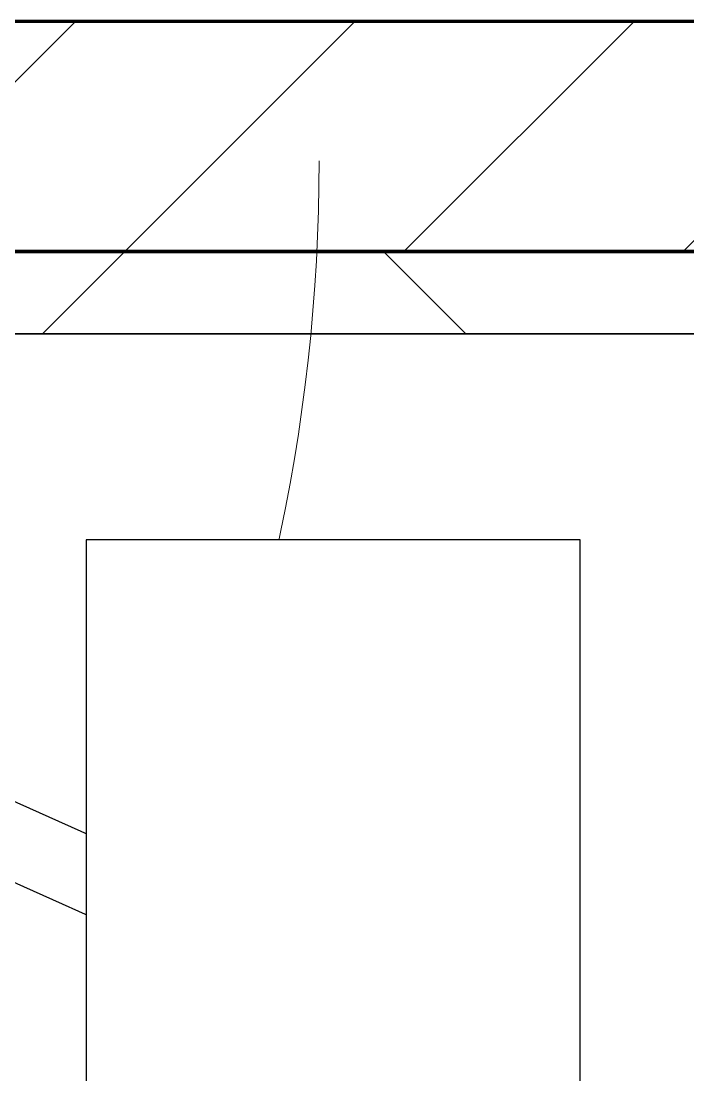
# Model space of a CAD drawing. Header units: millimetres. Extents: x -726012 to -647389, y -20772 to 18805.
# Drawn here: x -671963 to -671558, y 8119 to 8759 of the extents above; entities that cross this region are included whole.
import ezdxf
from ezdxf.xclip import XClip

# ---------------------------------------------------------------- set-up
doc = ezdxf.new("R2010")
doc.units = ezdxf.units.MM
doc.header["$XCLIPFRAME"] = 0
doc.layers.add('000 - WIPEOUT', color=250, linetype='Continuous')
doc.layers.add('A11_ALU.SOLID SHEET', color=2, linetype='Continuous')
for name, color, linetype, lineweight in [('A-DOOR-E', 2, 'Continuous', 25), ('A-DOOR-OPNG', 2, 'Continuous', 9), ('A-GLAZ-CURT', 2, 'Continuous', 9), ('A-WALL', 5, 'Continuous', 35), ('A-WALL-FNSH', 2, 'Continuous', 35), ('A-WALL-PATT', 1, 'Continuous', 35)]:
    doc.layers.add(name, color=color, linetype=linetype, lineweight=lineweight)

# ---------------------------------------------------------------- blocks, each defined once
blk = doc.blocks.new('DPA_AC-SG-PI - A1_1200x1300 mm-V1-4233-01 ENLARGED MULTI-PURPOSE LEVEL - REFLECTED CEILING PLAN - SHEET 4')
at = {"layer": 'A-DOOR-E'}
for p, q in [((-556.64, 29.95), (511.63, -447.34)), ((493.28, -488.42), (-575, -11.13)), ((511.63, -447.34), (493.28, -488.42))]:
    blk.add_line(p, q, dxfattribs=at)
at = {"layer": 'A-DOOR-OPNG'}
blk.add_arc((-500, -14.8), 1100, 334.74419, 0, dxfattribs=at)
blk = doc.blocks.new('PPLS-PP19_Custom Tile Pattern - Custom Tile Pattern-V81-4233-01 ENLARGED MULTI-PURPOSE LEVEL - REFLECTED CEILING PLAN - SHEET 4')
at = {"layer": 'A-GLAZ-CURT'}
for p, q in [((-300, 0), (300, 0)), ((300, 0), (-300, 0)), ((195.99, 0), (213.31, 0)), ((213.31, 0), (195.99, 0)), ((230.06, 0), (300, 0)), ((-300, -50), (300, -50)), ((300, -50), (-300, -50))]:
    blk.add_line(p, q, dxfattribs=at)
for points, knots in [([(-30.52, 0), (-27.11, 0), (-17.83, 0), (5.99, 0), (22.06, 0), (37.44, 0), (45.92, 0), (57.76, 0), (64.47, 0), (72.74, 0), (75.22, 0), (76.03, 0), (76.21, 0)], [-2323.618664, -2323.618664, -2323.618664, -2323.618664, -2142.497158, -1716.209403, -1206.526904, -1089.329421, -901.315459, -753.071572, -495.328968, -421.953223, -334.951786, -290.452333, -290.452333, -290.452333, -290.452333]), ([(-18.52, 0), (-11.07, 0), (10.21, 0), (43.36, 0), (70.92, 0), (82.12, 0), (83.66, 0)], [-5791.84317, -5791.84317, -5791.84317, -5791.84317, -5340.621928, -4573.028122, -4094.177415, -3869.465285, -3869.465285, -3869.465285, -3869.465285]), ([(103.09, 0), (101.08, 0), (86.31, 0), (63.34, 0), (35.84, 0), (12, 0), (3.08, 0), (-1.67, 0), (-2.25, 0)], [-375.435014, -375.435014, -375.435014, -375.435014, -369.147452, -330.153101, -307.516438, -285.83788, -246.234814, -234.646884, -234.646884, -234.646884, -234.646884]), ([(114.39, 0), (114.2, 0), (112.08, 0), (105.42, 0), (92.38, 0), (85.59, 0), (74.4, 0), (62.26, 0), (51.85, 0), (43.81, 0), (29.53, 0), (20.67, 0), (18.85, 0), (18.16, 0)], [-8148.58938, -8148.58938, -8148.58938, -8148.58938, -8105.191388, -7723.759874, -7531.75727, -7135.649961, -6924.452779, -6738.82075, -6548.303034, -6314.283804, -6135.05769, -5972.647715, -5832.674503, -5832.674503, -5832.674503, -5832.674503]), ([(27.44, 0), (27.9, 0), (29.54, 0), (38.07, 0), (53.39, 0), (71.67, 0), (84.83, 0), (86.01, 0), (92.51, 0), (94.33, 0)], [-5037.309798, -5037.309798, -5037.309798, -5037.309798, -4887.603822, -4705.298446, -4353.683244, -3960.84581, -3759.045785, -3336.541051, -2783.776468, -2783.776468, -2783.776468, -2783.776468]), ([(136.44, 0), (121.66, 0), (86.93, 0), (51.16, 0), (31.18, 0)], [-106.750556, -106.750556, -106.750556, -106.750556, -59.610984, 0, 0, 0, 0]), ([(49.81, 0), (61.36, 0), (84.55, 0), (107.16, 0), (118.15, 0)], [-382.00509, -382.00509, -382.00509, -382.00509, -346.313304, -311.931718, -311.931718, -311.931718, -311.931718]), ([(168.37, 0), (167.68, 0), (162.47, 0), (147.02, 0), (109.77, 0), (76.86, 0), (58.6, 0), (51.31, 0), (49.82, 0)], [-543.375029, -543.375029, -543.375029, -543.375029, -530.793311, -458.593899, -401.860199, -357.622665, -341.267687, -336.799282, -336.799282, -336.799282, -336.799282]), ([(50.12, 0), (55.78, 0), (72.89, 0), (100.57, 0), (116.36, 0), (128.63, 0), (128.95, 0)], [-115.825696, -115.825696, -115.825696, -115.825696, -97.899267, -63.759246, -39.050993, -35.895543, -35.895543, -35.895543, -35.895543]), ([(50.21, 0), (53.95, 0), (66.49, 0), (92.93, 0), (110.87, 0), (118.18, 0)], [-299.838748, -299.838748, -299.838748, -299.838748, -287.17622, -249.500363, -205.404503, -205.404503, -205.404503, -205.404503]), ([(76.63, 0), (74.8, 0), (67.65, 0), (58.32, 0), (51.3, 0), (50.25, 0)], [-3095.572228, -3095.572228, -3095.572228, -3095.572228, -2950.589685, -2634.532728, -2579.643523, -2579.643523, -2579.643523, -2579.643523]), ([(76.22, 0), (75.58, 0), (73.64, 0), (71.05, 0), (70.61, 0)], [-193.634889, -193.634889, -193.634889, -193.634889, -31.537676, 0, 0, 0, 0]), ([(94.4, 0), (94.4, 0), (94.64, 0), (99.11, 0), (108.51, 0), (114.8, 0), (118.14, 0)], [-2348.345796, -2348.345796, -2348.345796, -2348.345796, -2310.419338, -2233.599744, -2052.234781, -1864.840228, -1864.840228, -1864.840228, -1864.840228]), ([(117.09, 0), (116.97, 0), (112.88, 0), (108.04, 0), (103.09, 0)], [-15.975958, -15.975958, -15.975958, -15.975958, -15.488593, 0, 0, 0, 0]), ([(117.36, 0), (116.15, 0), (113.75, 0), (111.98, 0), (105.66, 0), (105.23, 0), (105.23, 0)], [-9349.434131, -9349.434131, -9349.434131, -9349.434131, -9220.200448, -9012.77275, -8966.157302, -8929.495943, -8929.495943, -8929.495943, -8929.495943]), ([(105.26, 0), (105.52, 0), (111.01, 0), (112.65, 0), (113.59, 0)], [-8920.561005, -8920.561005, -8920.561005, -8920.561005, -8814.835624, -8577.462505, -8577.462505, -8577.462505, -8577.462505]), ([(157.9, 0), (156.77, 0), (151.67, 0), (143.29, 0), (134.04, 0), (126.24, 0), (121.16, 0), (118.88, 0), (118.06, 0)], [-10292.955006, -10292.955006, -10292.955006, -10292.955006, -10098.273015, -9847.788484, -9677.714971, -9567.007022, -9453.21225, -9373.314782, -9373.314782, -9373.314782, -9373.314782]), ([(118.18, 0), (124.75, 0), (131.53, 0), (138.28, 0), (138.53, 0)], [-311.894639, -311.894639, -311.894639, -311.894639, -291.370682, -290.5735, -290.5735, -290.5735, -290.5735]), ([(129.02, 0), (129.02, 0), (124.41, 0), (122.56, 0), (119.5, 0), (118.2, 0)], [-35.386604, -35.386604, -35.386604, -35.386604, -31.430235, -22.807238, -17.461218, -17.461218, -17.461218, -17.461218]), ([(118.63, 0), (118.86, 0), (124.72, 0), (139.94, 0), (163.31, 0), (185.23, 0), (193.62, 0), (194.69, 0), (194.79, 0)], [-1855.850978, -1855.850978, -1855.850978, -1855.850978, -1843.028543, -1530.39897, -1095.004608, -529.74427, -295.064701, -265.121568, -265.121568, -265.121568, -265.121568]), ([(118.92, 0), (120.4, 0), (128.19, 0), (132.42, 0), (134.6, 0)], [-203.900213, -203.900213, -203.900213, -203.900213, -194.761443, -152.241002, -152.241002, -152.241002, -152.241002]), ([(128.58, 0), (128.8, 0), (130.16, 0), (139.26, 0), (152.67, 0), (161.24, 0), (162.19, 0), (162.75, 0)], [-633.326174, -633.326174, -633.326174, -633.326174, -627.736123, -618.981161, -602.094757, -592.980799, -581.414464, -581.414464, -581.414464, -581.414464]), ([(137.1, 0), (136, 0), (133.64, 0), (129.87, 0), (129.11, 0)], [-670.405967, -670.405967, -670.405967, -670.405967, -651.020627, -640.742133, -640.742133, -640.742133, -640.742133]), ([(193.8, 0), (193.33, 0), (190.11, 0), (183.13, 0), (171, 0), (161.95, 0), (161.28, 0), (158.35, 0), (157.85, 0), (157.77, 0)], [-11665.349007, -11665.349007, -11665.349007, -11665.349007, -11565.880756, -11105.624034, -10839.086983, -10768.332124, -10666.779182, -10580.760289, -10550.278881, -10550.278881, -10550.278881, -10550.278881]), ([(253.89, 0), (236.94, 0), (205.64, 0), (177.41, 0), (159.34, 0), (158.33, 0), (158.3, 0)], [-238.995951, -238.995951, -238.995951, -238.995951, -187.987675, -143.776725, -129.632772, -123.352749, -123.352749, -123.352749, -123.352749]), ([(159.07, 0), (159.13, 0), (160.84, 0), (165.21, 0), (174.15, 0), (185.98, 0), (208.82, 0), (219.42, 0), (230.06, 0)], [-115.643202, -115.643202, -115.643202, -115.643202, -114.681583, -87.660824, -65.295536, -41.623857, -24.459831, 0, 0, 0, 0]), ([(162.75, 0), (165.4, 0), (170.91, 0), (172.61, 0), (172.61, 0)], [-111.264224, -111.264224, -111.264224, -111.264224, -56.742688, -19.085662, -19.085662, -19.085662, -19.085662]), ([(247.1, 0), (246.76, 0), (245.04, 0), (238.34, 0), (226.56, 0), (221.1, 0), (200.27, 0), (182.99, 0), (174.27, 0), (169.67, 0), (168.99, 0)], [-9649.085549, -9649.085549, -9649.085549, -9649.085549, -9581.591397, -9406.094246, -9221.510254, -9016.44624, -8717.832359, -8253.978395, -8152.463617, -8069.855175, -8069.855175, -8069.855175, -8069.855175]), ([(215.22, 0), (214.62, 0), (210.55, 0), (203.98, 0), (187.54, 0), (175.3, 0), (169.49, 0)], [-203.825446, -203.825446, -203.825446, -203.825446, -198.527383, -184.406837, -162.427601, -142.916156, -142.916156, -142.916156, -142.916156]), ([(171.51, 0), (176.48, 0), (193.23, 0), (201.73, 0), (208.81, 0), (213.9, 0), (241.96, 0), (266.73, 0), (281.71, 0), (291.71, 0), (296.52, 0), (297.86, 0), (298.09, 0)], [-7971.819559, -7971.819559, -7971.819559, -7971.819559, -7784.112253, -7606.717214, -7289.299508, -7042.621073, -6582.165592, -6068.460911, -5766.029927, -5566.724884, -5280.360606, -5199.253518, -5199.253518, -5199.253518, -5199.253518]), ([(172.07, 0), (177.66, 0), (187.87, 0), (201.08, 0), (207.47, 0), (213.96, 0), (215.11, 0)], [-255.364076, -255.364076, -255.364076, -255.364076, -237.955587, -223.92608, -215.862851, -208.75215, -208.75215, -208.75215, -208.75215]), ([(300, 0), (288.22, 0), (262, 0), (230.43, 0), (219.94, 0), (219.02, 0)], [-12528.858583, -12528.858583, -12528.858583, -12528.858583, -11905.454923, -11162.864862, -10856.732305, -10856.732305, -10856.732305, -10856.732305]), ([(219.9, 0), (220.86, 0), (227.84, 0), (242.06, 0), (246.54, 0), (246.96, 0)], [-10670.940496, -10670.940496, -10670.940496, -10670.940496, -10511.382485, -9925.173265, -9834.877357, -9834.877357, -9834.877357, -9834.877357]), ([(300, 0), (286.53, 0), (271.47, 0), (256.39, 0), (254.81, 0)], [-285.253232, -285.253232, -285.253232, -285.253232, -244.693688, -239.923948, -239.923948, -239.923948, -239.923948]), ([(284.76, 0), (284.76, 0), (285.09, 0), (287.47, 0), (293.59, 0), (297.76, 0), (300, 0)], [-4110.630118, -4110.630118, -4110.630118, -4110.630118, -4053.389046, -3959.664717, -3862.421465, -3746.95702, -3746.95702, -3746.95702, -3746.95702]), ([(297.38, 0), (295.84, 0), (291.62, 0), (285.38, 0), (284.87, 0)], [-4803.172655, -4803.172655, -4803.172655, -4803.172655, -4358.271401, -4143.037883, -4143.037883, -4143.037883, -4143.037883])]:
    blk.add_open_spline(points, degree=3, knots=knots, dxfattribs=at)
for points in [[(80.35, 0), (79.57, 0), (78.27, 0), (76.63, 0)], [(84.06, 0), (83.48, 0), (82.41, 0), (81.72, 0)], [(168.74, 0), (168.74, 0), (169.81, 0), (171.51, 0)], [(195.11, 0), (194.91, 0), (194.44, 0), (193.8, 0)]]:
    blk.add_open_spline(points, degree=3, dxfattribs=at)
blk = doc.blocks.new('PPLS-PP19_Custom Tile Pattern - Custom Tile Pattern-V82-4233-01 ENLARGED MULTI-PURPOSE LEVEL - REFLECTED CEILING PLAN - SHEET 4')
at = {"layer": 'A-GLAZ-CURT'}
for p, q in [((-300, 0), (300, 0)), ((300, 0), (-300, 0)), ((-293.07, 0), (-275.75, 0)), ((-275.75, 0), (-293.07, 0)), ((-222.32, 0), (-208.66, 0)), ((-208.66, 0), (-222.32, 0)), ((-208.52, 0), (-205, 0)), ((-205, 0), (-208.52, 0)), ((-300, -50), (300, -50)), ((300, -50), (-300, -50))]:
    blk.add_line(p, q, dxfattribs=at)
at = {"layer": 'A-GLAZ-CURT', "flags": 128}
for points in [[(-300, 0), (-291.56, 0), (-283.3, 0), (-275.2, 0), (-267.26, 0), (-259.45, 0), (-251.77, 0), (-244.2, 0), (-236.74, 0), (-229.36, 0), (-222.06, 0), (-214.83, 0), (-208.52, 0)], [(-209.04, 0), (-215.73, 0), (-222.63, 0), (-229.72, 0), (-236.97, 0), (-244.39, 0), (-251.96, 0), (-259.67, 0), (-267.51, 0), (-275.48, 0), (-283.55, 0), (-291.73, 0), (-300, 0)], [(-140.2, 0), (-145.5, 0), (-150.63, 0), (-155.53, 0), (-160.27, 0), (-164.95, 0), (-169.65, 0), (-174.47, 0), (-179.49, 0), (-184.81, 0), (-190.44, 0), (-196.37, 0), (-202.58, 0), (-208.52, 0)], [(-207.71, 0), (-200.76, 0), (-194.02, 0), (-187.54, 0), (-181.38, 0), (-175.58, 0), (-170.25, 0), (-165.64, 0), (-162.01, 0), (-159.53, 0), (-157.46, 0), (-154.52, 0), (-149.42, 0), (-141.84, 0), (-132.81, 0), (-126.08, 0)], [(-125.17, 0), (-128.55, 0), (-134.16, 0), (-140.03, 0)]]:
    blk.add_lwpolyline(points, dxfattribs=at)
at = {"layer": 'A-GLAZ-CURT'}
for points, knots in [([(-300, 0), (-284.65, 0), (-236.57, 0), (-174.61, 0), (-129.95, 0), (-110.8, 0), (-99.5, 0), (-91.46, 0)], [-5323.127839, -5323.127839, -5323.127839, -5323.127839, -4502.809032, -2700.551212, -1002.059161, -460.363443, 0, 0, 0, 0]), ([(-208.52, 0), (-210.4, 0), (-233.1, 0), (-262.56, 0), (-294.48, 0), (-300, 0)], [-15258.975805, -15258.975805, -15258.975805, -15258.975805, -15131.813646, -13729.592194, -13439.944408, -13439.944408, -13439.944408, -13439.944408]), ([(-137.88, 0), (-140.56, 0), (-147.66, 0), (-147.69, 0), (-158.72, 0), (-174.02, 0), (-185.59, 0), (-209.77, 0), (-232.01, 0), (-255.22, 0), (-262.59, 0), (-264.9, 0), (-265.4, 0)], [-3187.727384, -3187.727384, -3187.727384, -3187.727384, -2919.378265, -2477.344047, -2237.412286, -2029.680487, -1755.085331, -1400.429864, -858.079193, -543.655514, -208.940337, 0, 0, 0, 0]), ([(-258.6, 0), (-257.91, 0), (-254.26, 0), (-241.25, 0), (-225.99, 0), (-214.76, 0), (-209.97, 0), (-208.65, 0)], [-5722.54675, -5722.54675, -5722.54675, -5722.54675, -5657.471696, -5413.335975, -5017.494783, -4832.723979, -4762.3879, -4762.3879, -4762.3879, -4762.3879]), ([(-133.82, 0), (-135.51, 0), (-137.8, 0), (-149.31, 0), (-162.01, 0), (-177.91, 0), (-199.46, 0), (-216.65, 0), (-231.26, 0), (-233.46, 0), (-234, 0)], [-2731.647847, -2731.647847, -2731.647847, -2731.647847, -2418.507304, -2308.929706, -2113.765672, -1763.376603, -1422.553702, -978.033455, -846.069444, -682.911962, -682.911962, -682.911962, -682.911962]), ([(-233.49, 0), (-233.44, 0), (-232.38, 0), (-230.74, 0), (-225.3, 0), (-223.63, 0)], [-455.274641, -455.274641, -455.274641, -455.274641, -440.605512, -119.536984, 0, 0, 0, 0]), ([(-208.53, 0), (-206.75, 0), (-198.94, 0), (-185.8, 0), (-171.77, 0), (-158.7, 0), (-157.22, 0)], [-4760.283725, -4760.283725, -4760.283725, -4760.283725, -4666.091899, -4349.945572, -4000.813434, -3840.635403, -3840.635403, -3840.635403, -3840.635403]), ([(-208.44, 0), (-200.84, 0), (-188.58, 0), (-169.02, 0), (-154.11, 0), (-144.39, 0), (-140.83, 0)], [-5161.076232, -5161.076232, -5161.076232, -5161.076232, -4739.070012, -4465.409639, -4149.119819, -3945.713557, -3945.713557, -3945.713557, -3945.713557]), ([(-72.93, 0), (-75.51, 0), (-91.45, 0), (-132.61, 0), (-180.32, 0), (-207.59, 0)], [-19442.345229, -19442.345229, -19442.345229, -19442.345229, -18935.241197, -17136.203329, -15280.193173, -15280.193173, -15280.193173, -15280.193173]), ([(-152.35, 0), (-151.03, 0), (-147.71, 0), (-143.57, 0), (-138.62, 0)], [-3494.978217, -3494.978217, -3494.978217, -3494.978217, -3371.022232, -3227.460399, -3227.460399, -3227.460399, -3227.460399]), ([(-140.74, 0), (-143.49, 0), (-148, 0), (-150.03, 0), (-150.57, 0)], [-5443.601199, -5443.601199, -5443.601199, -5443.601199, -5298.784692, -5196.16478, -5196.16478, -5196.16478, -5196.16478]), ([(-150.34, 0), (-150.07, 0), (-147.81, 0), (-144.97, 0), (-140.7, 0)], [-4948.728362, -4948.728362, -4948.728362, -4948.728362, -4883.323924, -4453.855526, -4453.855526, -4453.855526, -4453.855526]), ([(-71.86, 0), (-74.62, 0), (-86.35, 0), (-110.94, 0), (-130.52, 0), (-147.74, 0), (-149.07, 0)], [-7669.05088, -7669.05088, -7669.05088, -7669.05088, -7508.296369, -7004.680444, -6449.282163, -6277.220794, -6277.220794, -6277.220794, -6277.220794]), ([(-148.23, 0), (-146.94, 0), (-143.41, 0), (-141.13, 0), (-140.12, 0)], [-6162.058746, -6162.058746, -6162.058746, -6162.058746, -6017.569127, -5849.533263, -5849.533263, -5849.533263, -5849.533263]), ([(-146.69, 0), (-146.59, 0), (-145.53, 0), (-142.67, 0), (-140.21, 0)], [-420.34245, -420.34245, -420.34245, -420.34245, -406.956646, -294.887825, -294.887825, -294.887825, -294.887825]), ([(-140.31, 0), (-136.37, 0), (-127.26, 0), (-107.3, 0), (-90.42, 0), (-75.26, 0), (-68.41, 0), (-65.12, 0), (-63.63, 0)], [-4440.880425, -4440.880425, -4440.880425, -4440.880425, -4054.690705, -3793.097032, -3402.597032, -3144.956779, -3050.982048, -2969.237017, -2969.237017, -2969.237017, -2969.237017]), ([(-118.78, 0), (-121.86, 0), (-126.28, 0), (-134.38, 0), (-139.12, 0), (-140.18, 0)], [-5938.474035, -5938.474035, -5938.474035, -5938.474035, -5700.061948, -5508.838257, -5453.3879, -5453.3879, -5453.3879, -5453.3879]), ([(-140.17, 0), (-138.55, 0), (-133.73, 0), (-127.33, 0), (-124.19, 0), (-123.43, 0), (-123.28, 0)], [-3933.281033, -3933.281033, -3933.281033, -3933.281033, -3839.893365, -3647.167523, -3488.92562, -3439.852845, -3439.852845, -3439.852845, -3439.852845]), ([(-86.16, 0), (-91.37, 0), (-104.13, 0), (-122.65, 0), (-135.12, 0), (-139.26, 0), (-139.93, 0)], [-1681.3698, -1681.3698, -1681.3698, -1681.3698, -1374.161226, -945.742622, -741.901385, -700.57075, -700.57075, -700.57075, -700.57075]), ([(-139.48, 0), (-138.11, 0), (-136.41, 0), (-133.93, 0), (-128.78, 0), (-126.5, 0)], [-5812.241476, -5812.241476, -5812.241476, -5812.241476, -5560.701257, -5364.112219, -5231.017328, -5231.017328, -5231.017328, -5231.017328]), ([(-127.41, 0), (-131.63, 0), (-133.16, 0), (-134.09, 0), (-134.15, 0)], [-8540.990293, -8540.990293, -8540.990293, -8540.990293, -8266.114998, -8246.473386, -8246.473386, -8246.473386, -8246.473386]), ([(-134.15, 0), (-133.32, 0), (-130.31, 0), (-117.33, 0), (-92.04, 0), (-78.99, 0), (-72.85, 0), (-71.85, 0)], [-7657.439573, -7657.439573, -7657.439573, -7657.439573, -7293.749979, -6839.55839, -6236.997189, -5713.340575, -5609.019542, -5609.019542, -5609.019542, -5609.019542]), ([(-120.13, 0), (-120.14, 0), (-120.24, 0), (-121.3, 0), (-129.25, 0), (-133.82, 0)], [-2933.992132, -2933.992132, -2933.992132, -2933.992132, -2920.575025, -2840.280255, -2731.647847, -2731.647847, -2731.647847, -2731.647847]), ([(-113.43, 0), (-113.44, 0), (-113.96, 0), (-119.73, 0), (-125.43, 0), (-127.03, 0), (-127.41, 0)], [-328.499627, -328.499627, -328.499627, -328.499627, -282.672656, -98.539552, -24.539552, 0, 0, 0, 0]), ([(-126.5, 0), (-122.44, 0), (-108.71, 0), (-90.76, 0), (-77.19, 0), (-72.25, 0)], [-5231.017328, -5231.017328, -5231.017328, -5231.017328, -4994.692869, -4542.524482, -4234.633075, -4234.633075, -4234.633075, -4234.633075]), ([(-125.15, 0), (-124.93, 0), (-121.96, 0), (-113.01, 0), (-98.9, 0), (-86.43, 0), (-75.89, 0), (-71.86, 0)], [-3362.7396, -3362.7396, -3362.7396, -3362.7396, -3342.215224, -3074.362186, -2902.289527, -2605.247022, -2384.705378, -2384.705378, -2384.705378, -2384.705378]), ([(-122.08, 0), (-122.01, 0), (-121.69, 0), (-121.2, 0), (-120.88, 0)], [-3136.336417, -3136.336417, -3136.336417, -3136.336417, -3110.304437, -3035.164275, -3035.164275, -3035.164275, -3035.164275])]:
    blk.add_open_spline(points, degree=3, knots=knots, dxfattribs=at)
for points in [[(-223.63, 0), (-219.39, 0), (-213.87, 0), (-208.44, 0)], [(-140.22, 0), (-143.54, 0), (-146.26, 0), (-146.95, 0)], [(-139.26, 0), (-133.21, 0), (-128.18, 0), (-125.15, 0)]]:
    blk.add_open_spline(points, degree=3, dxfattribs=at)
blk = doc.blocks.new('*U885')
at = {"layer": 'A-GLAZ-CURT', "rotation": 180}
for name, p in [('PPLS-PP19_Custom Tile Pattern - Custom Tile Pattern-V82-4233-01 ENLARGED MULTI-PURPOSE LEVEL - REFLECTED CEILING PLAN - SHEET 4', (4200, 16110.41)), ('PPLS-PP19_Custom Tile Pattern - Custom Tile Pattern-V81-4233-01 ENLARGED MULTI-PURPOSE LEVEL - REFLECTED CEILING PLAN - SHEET 4', (4800, 16110.41))]:
    blk.add_blockref(name, p, dxfattribs=at)
blk = doc.blocks.new('*U1253')
at = {"color": 3}
blk.add_wipeout([(-275, -10450), (275, -10450), (275, -10750), (-275, -10750)], dxfattribs=at).dxf.layer = '000 - WIPEOUT'
at = {"layer": 'A11_ALU.SOLID SHEET', "color": 0, "linetype": 'ByBlock'}
blk.add_lwpolyline([(-275, -10750), (275, -10750), (275, -10450), (-275, -10450)], close=True, dxfattribs=at)
blk = doc.blocks.new('*U1287')
blk.add_lwpolyline([(21173.36, -580), (28210, -580), (28210, -6849.96), (45954.15, -6849.96), (45954.15, 600), (82995.06, 600), (83086.47, 650), (90052, 650), (90392, 990), (103159.16, 990), (103159.16, 4990), (21173.36, 4990), (21173.36, 3485.45), (21203.36, 3485.45), (21203.36, 925.54), (21173.36, 925.54), (21173.36, -580)])
at = {"layer": 'A11_ALU.SOLID SHEET', "color": 0, "linetype": 'ByBlock', "rotation": 90}
blk.add_blockref('*U1253', (62308.5, 4590), dxfattribs=at)

msp = doc.modelspace()

# ---------------------------------------------------------------- hatches: boundary and pattern name
at = {"layer": 'A-WALL-PATT', "lineweight": 9}
h = msp.add_hatch(dxfattribs=at)
h.set_pattern_fill('FP_2', color=256, style=0, pattern_type=2)
h.set_pattern_definition([(45, (0, 0), (-84.852814, 84.852814), [])])
h.paths.add_polyline_path([(-653287.78, 8619.02), (-652194.48, 8619.02), (-652194.48, 8759.02), (-722165.55, 8759.02), (-722165.55, 8619.02), (-719625.62, 8619.02), (-719676.02, 8641.53), (-719679.79, 8639.36), (-719684.96, 8639.36), (-719691.03, 8644.02), (-719692.03, 8648.69), (-719757.37, 8677.88), (-719739.02, 8718.97), (-719515.31, 8619.02), (-716025.62, 8619.02), (-716076.02, 8641.53), (-716079.79, 8639.36), (-716084.96, 8639.36), (-716091.03, 8644.02), (-716092.03, 8648.69), (-716157.37, 8677.88), (-716139.02, 8718.97), (-715915.31, 8619.02), (-712425.62, 8619.02), (-712476.02, 8641.53), (-712479.79, 8639.36), (-712484.96, 8639.36), (-712491.03, 8644.02), (-712492.03, 8648.69), (-712557.37, 8677.88), (-712539.02, 8718.97), (-712315.31, 8619.02), (-708825.62, 8619.02), (-708876.02, 8641.53), (-708879.79, 8639.36), (-708884.96, 8639.36), (-708891.03, 8644.02), (-708892.03, 8648.69), (-708957.37, 8677.88), (-708939.02, 8718.97), (-708715.31, 8619.02), (-705225.62, 8619.02), (-705276.02, 8641.53), (-705279.79, 8639.36), (-705284.96, 8639.36), (-705291.03, 8644.02), (-705292.03, 8648.69), (-705357.37, 8677.88), (-705339.02, 8718.97), (-705115.31, 8619.02), (-701625.62, 8619.02), (-701676.02, 8641.53), (-701679.79, 8639.36), (-701684.96, 8639.36), (-701691.03, 8644.02), (-701692.03, 8648.69), (-701757.37, 8677.88), (-701739.02, 8718.97), (-701515.31, 8619.02), (-698025.62, 8619.02), (-698076.02, 8641.53), (-698079.79, 8639.36), (-698084.96, 8639.36), (-698091.03, 8644.02), (-698092.03, 8648.69), (-698157.37, 8677.88), (-698139.02, 8718.97), (-697915.31, 8619.02), (-694425.62, 8619.02), (-694476.02, 8641.53), (-694479.79, 8639.36), (-694484.96, 8639.36), (-694491.03, 8644.02), (-694492.03, 8648.69), (-694557.37, 8677.88), (-694539.02, 8718.97), (-694315.31, 8619.02), (-690825.62, 8619.02), (-690876.02, 8641.53), (-690879.79, 8639.36), (-690884.96, 8639.36), (-690891.03, 8644.02), (-690892.03, 8648.69), (-690957.37, 8677.88), (-690939.02, 8718.97), (-690715.31, 8619.02), (-687225.62, 8619.02), (-687276.02, 8641.53), (-687279.79, 8639.36), (-687284.96, 8639.36), (-687291.03, 8644.02), (-687292.03, 8648.69), (-687357.37, 8677.88), (-687339.02, 8718.97), (-687115.31, 8619.02), (-683626.8, 8619.54), (-683676.02, 8641.53), (-683679.79, 8639.36), (-683684.96, 8639.36), (-683691.03, 8644.02), (-683692.03, 8648.69), (-683757.37, 8677.88), (-683739.02, 8718.97), (-683515.31, 8619.02), (-680025.62, 8619.02), (-680076.02, 8641.53), (-680079.79, 8639.36), (-680084.96, 8639.36), (-680091.03, 8644.02), (-680092.03, 8648.69), (-680157.37, 8677.88), (-680139.02, 8718.97), (-679915.31, 8619.02), (-676425.62, 8619.02), (-676476.02, 8641.53), (-676479.79, 8639.36), (-676484.96, 8639.36), (-676491.03, 8644.02), (-676492.03, 8648.69), (-676557.37, 8677.88), (-676539.02, 8718.97), (-676315.31, 8619.02), (-672825.62, 8619.02), (-672876.02, 8641.53), (-672879.79, 8639.36), (-672884.96, 8639.36), (-672891.03, 8644.02), (-672892.03, 8648.69), (-672957.37, 8677.88), (-672939.02, 8718.97), (-672715.31, 8619.02), (-669225.62, 8619.02), (-669276.02, 8641.53), (-669279.79, 8639.36), (-669284.96, 8639.36), (-669291.03, 8644.02), (-669292.03, 8648.69), (-669357.37, 8677.88), (-669339.02, 8718.97), (-669115.31, 8619.02), (-665625.62, 8619.02), (-665676.02, 8641.53), (-665679.79, 8639.36), (-665684.96, 8639.36), (-665691.03, 8644.02), (-665692.03, 8648.69), (-665757.37, 8677.88), (-665739.02, 8718.97), (-665515.31, 8619.02), (-662025.62, 8619.02), (-662076.02, 8641.53), (-662079.79, 8639.36), (-662084.96, 8639.36), (-662091.03, 8644.02), (-662092.03, 8648.69), (-662157.37, 8677.88), (-662139.02, 8718.97), (-661915.31, 8619.02), (-658425.62, 8619.02), (-658476.02, 8641.53), (-658480.95, 8639.36), (-658484.96, 8639.36), (-658491.03, 8644.02), (-658492.03, 8648.69), (-658557.37, 8677.88), (-658539.02, 8718.97), (-658315.31, 8619.02), (-654825.62, 8619.02), (-654876.02, 8641.53), (-654879.79, 8639.36), (-654884.96, 8639.36), (-654891.03, 8644.02), (-654892.03, 8648.69), (-654957.37, 8677.88), (-654939.02, 8718.97), (-654715.31, 8619.02), (-653356.11, 8619.02)])
h = msp.add_hatch(dxfattribs=at)
h.set_pattern_fill('FP_3', color=256, style=0, pattern_type=2)
h.set_pattern_definition([(45, (0, 0), (-212.13203, 212.13203), []), (135, (0, 0), (-212.13203, -212.13203), [])])
h.paths.add_polyline_path([(-652194.48, 8569.02), (-652194.48, 8619.02), (-654715.31, 8619.02), (-654603.39, 8569.02), (-652262.82, 8569.02)])
h.paths.add_polyline_path([(-655132.72, 8569.02), (-654713.71, 8569.02), (-654825.62, 8619.02), (-658315.31, 8619.02), (-658203.39, 8569.02), (-655201.05, 8569.02)])
h.paths.add_polyline_path([(-658344.29, 8569.02), (-658313.71, 8569.02), (-658425.62, 8619.02), (-661915.31, 8619.02), (-661803.39, 8569.02), (-658412.62, 8569.02)])
h.paths.add_polyline_path([(-662444.15, 8569.02), (-661913.71, 8569.02), (-662025.62, 8619.02), (-665515.31, 8619.02), (-665403.39, 8569.02), (-662512.48, 8569.02)])
h.paths.add_polyline_path([(-665782.37, 8569.02), (-665513.71, 8569.02), (-665625.62, 8619.02), (-669115.31, 8619.02), (-669003.39, 8569.02), (-665860.71, 8569.02)])
h.paths.add_polyline_path([(-670712.22, 8569.02), (-669113.71, 8569.02), (-669225.62, 8619.02), (-672715.31, 8619.02), (-672603.39, 8569.02), (-670780.55, 8569.02)])
h.paths.add_polyline_path([(-672967.14, 8569.02), (-672713.71, 8569.02), (-672825.62, 8619.02), (-676315.31, 8619.02), (-676203.39, 8569.02), (-672982.37, 8569.02)])
h.paths.add_polyline_path([(-676313.71, 8569.02), (-676425.62, 8619.02), (-679915.31, 8619.02), (-679803.39, 8569.02), (-676315.37, 8569.02)])
h.paths.add_polyline_path([(-679913.71, 8569.02), (-680025.62, 8619.02), (-683515.31, 8619.02), (-683403.39, 8569.02), (-679936.92, 8569.02)])
h.paths.add_polyline_path([(-685676.73, 8569.02), (-683513.71, 8569.02), (-683626.8, 8619.02), (-687115.31, 8619.02), (-687003.39, 8569.02), (-685745.06, 8569.02)])
h.paths.add_polyline_path([(-687113.71, 8569.02), (-687225.62, 8619.02), (-690715.31, 8619.02), (-690603.39, 8569.02), (-687180.02, 8569.02)])
h.paths.add_polyline_path([(-690713.71, 8569.02), (-690825.62, 8619.02), (-694315.31, 8619.02), (-694203.39, 8569.02), (-690733.24, 8569.02)])
h.paths.add_polyline_path([(-700582.37, 8569.02), (-697913.71, 8569.02), (-698025.62, 8619.02), (-701515.31, 8619.02), (-701403.39, 8569.02), (-700709.58, 8569.02)])
h.paths.add_polyline_path([(-694313.71, 8569.02), (-694425.62, 8619.02), (-697915.31, 8619.02), (-697803.39, 8569.02), (-694354.78, 8569.02)])
h.paths.add_polyline_path([(-701513.71, 8569.02), (-701625.62, 8619.02), (-705115.31, 8619.02), (-705003.39, 8569.02), (-701529.55, 8569.02)])
h.paths.add_polyline_path([(-707132.7, 8569.02), (-705113.71, 8569.02), (-705225.62, 8619.02), (-708715.31, 8619.02), (-708603.39, 8569.02), (-707269.37, 8569.02)])
h.paths.add_polyline_path([(-708713.71, 8569.02), (-708825.62, 8619.02), (-712315.31, 8619.02), (-712203.39, 8569.02), (-708772.65, 8569.02)])
h.paths.add_polyline_path([(-712582.37, 8569.02), (-712313.71, 8569.02), (-712425.62, 8619.02), (-715915.31, 8619.02), (-715803.39, 8569.02), (-712599.19, 8569.02)])
h.paths.add_polyline_path([(-721277.24, 8569.02), (-719513.71, 8569.02), (-719625.62, 8619.02), (-722165.55, 8619.02), (-722165.55, 8569.02), (-721345.58, 8569.02)])
h.paths.add_polyline_path([(-717519.03, 8569.02), (-715913.71, 8569.02), (-716025.62, 8619.02), (-719515.31, 8619.02), (-719403.39, 8569.02), (-717587.36, 8569.02)])

# ---------------------------------------------------------------- linework, layer by layer
at = {"layer": 'A-WALL', "color": 7, "lineweight": 70}
for p, q in [((-672982.37, 8759.02), (-671782.37, 8759.02)), ((-671782.37, 8759.02), (-669382.37, 8759.02)), ((-671782.37, 8619.02), (-672715.31, 8619.02)), ((-672715.31, 8619.02), (-671782.37, 8619.02)), ((-669382.37, 8619.02), (-671782.37, 8619.02)), ((-671782.37, 8619.02), (-669382.37, 8619.02))]:
    msp.add_line(p, q, dxfattribs=at)
at = {"layer": 'A-WALL-FNSH', "color": 250}
for p, q in [((-671782.37, 8569.02), (-672603.39, 8569.02)), ((-669382.37, 8569.02), (-671782.37, 8569.02))]:
    msp.add_line(p, q, dxfattribs=at)

# ---------------------------------------------------------------- block references
msp.add_blockref('*U885', (-676282.37, -7541.39))
at = {"layer": 'A-DOOR-E'}
msp.add_blockref('DPA_AC-SG-PI - A1_1200x1300 mm-V1-4233-01 ENLARGED MULTI-PURPOSE LEVEL - REFLECTED CEILING PLAN - SHEET 4', (-672382.37, 8689.02), dxfattribs=at)

# ---------------------------------------------------------------- next in the draw order: block references
at = {"layer": 'A11_ALU.SOLID SHEET'}
ref = msp.add_blockref('*U1287', (-744682.37, 3579.02), dxfattribs=at)
XClip(ref).set_block_clipping_path([(22516.8245944298, -23612.0000696909), (92487.8891097467, 7199.9972603897)])

doc.saveas('drawing.dxf')
